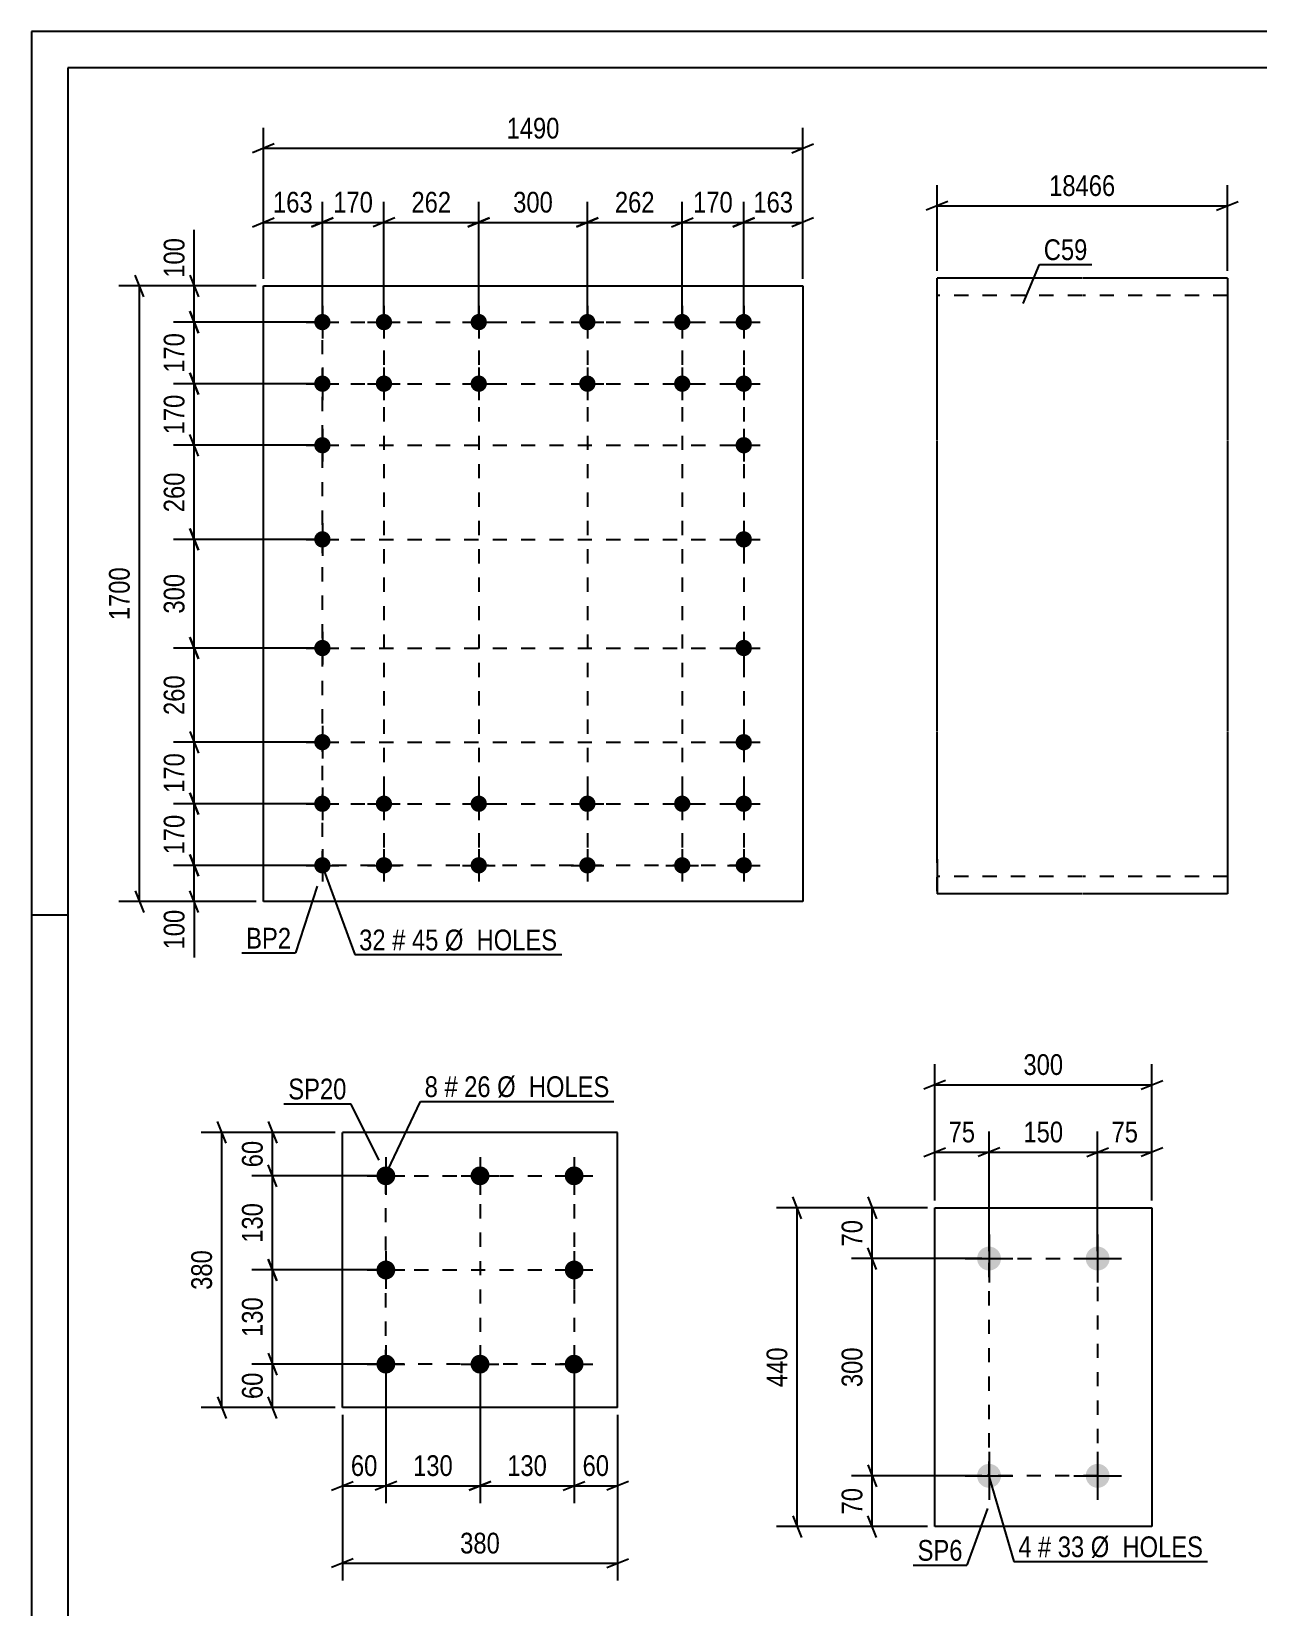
# Model space of a CAD drawing. Header units: millimetres. Extents: x 0 to 594, y 0 to 420.
# Drawn here: x 0 to 169.3, y 202.5 to 420 of the extents above; entities that cross this region are included whole.
import ezdxf

# ---------------------------------------------------------------- set-up
doc = ezdxf.new("R2010")
doc.units = ezdxf.units.MM
doc.linetypes.add('DXK_LINE_DOT2', pattern=[3.9198, 1.9599, -1.9599])
doc.styles.add('Arial Narrow', font='ARIALN.TTF', dxfattribs={"height": 0.2})

# ---------------------------------------------------------------- blocks, each defined once
blk = doc.blocks.new('Unknown-284856564-1134')
at = {"color": 5, "linetype": 'Continuous'}
for p, q in [((594, 420), (0, 420)), ((0, 420), (0, 0)), ((589, 415), (5, 415)), ((5, 415), (5, 5)), ((5, 298), (0, 298))]:
    blk.add_line(p, q, dxfattribs=at)
blk = doc.blocks.new('Part-284856564-7023 - 7022')
at = {"color": 2, "linetype": 'Continuous'}
for p, q in [((32.03, 299.87), (32.03, 384.87)), ((32.03, 384.87), (106.53, 384.87)), ((106.53, 384.87), (106.53, 299.87)), ((106.53, 299.87), (32.03, 299.87))]:
    blk.add_line(p, q, dxfattribs=at)
blk = doc.blocks.new('Bolt-284856564-7024 - 7022')
at = {"linetype": 'Continuous'}
for points in [[(40.18, 381, -1), (40.18, 378.75, -1)], [(48.68, 381, -1), (48.68, 378.75, -1)], [(61.78, 381, -1), (61.78, 378.75, -1)], [(76.78, 381, -1), (76.78, 378.75, -1)], [(89.88, 381, -1), (89.88, 378.75, -1)], [(98.38, 381, -1), (98.38, 378.75, -1)], [(40.18, 372.5, -1), (40.18, 370.25, -1)], [(48.68, 372.5, -1), (48.68, 370.25, -1)], [(61.78, 372.5, -1), (61.78, 370.25, -1)], [(76.78, 372.5, -1), (76.78, 370.25, -1)], [(89.88, 372.5, -1), (89.88, 370.25, -1)], [(98.38, 372.5, -1), (98.38, 370.25, -1)], [(40.18, 364, -1), (40.18, 361.75, -1)], [(98.38, 364, -1), (98.38, 361.75, -1)], [(40.18, 351, -1), (40.18, 348.75, -1)], [(98.38, 351, -1), (98.38, 348.75, -1)], [(40.18, 336, -1), (40.18, 333.75, -1)], [(98.38, 336, -1), (98.38, 333.75, -1)], [(40.18, 323, -1), (40.18, 320.75, -1)], [(98.38, 323, -1), (98.38, 320.75, -1)], [(40.18, 314.5, -1), (40.18, 312.25, -1)], [(48.68, 314.5, -1), (48.68, 312.25, -1)], [(61.78, 314.5, -1), (61.78, 312.25, -1)], [(76.78, 314.5, -1), (76.78, 312.25, -1)], [(89.88, 314.5, -1), (89.88, 312.25, -1)], [(98.38, 314.5, -1), (98.38, 312.25, -1)], [(40.18, 306, -1), (40.18, 303.75, -1)], [(48.68, 306, -1), (48.68, 303.75, -1)], [(61.78, 306, -1), (61.78, 303.75, -1)], [(76.78, 306, -1), (76.78, 303.75, -1)], [(89.88, 306, -1), (89.88, 303.75, -1)], [(98.38, 306, -1), (98.38, 303.75, -1)]]:
    blk.add_hatch(color=1, dxfattribs=at).paths.add_polyline_path(points)
at = {"color": 1, "linetype": 'Continuous'}
for p, q in [((40.18, 382.12), (40.18, 377.62)), ((48.68, 382.12), (48.68, 377.62)), ((61.78, 382.12), (61.78, 377.62)), ((76.78, 382.12), (76.78, 377.62)), ((89.88, 382.12), (89.88, 377.62)), ((98.38, 382.12), (98.38, 377.62)), ((37.93, 379.87), (42.43, 379.87)), ((46.43, 379.87), (50.93, 379.87)), ((59.53, 379.87), (64.03, 379.87)), ((74.53, 379.87), (79.03, 379.87)), ((87.63, 379.87), (92.13, 379.87)), ((96.13, 379.87), (100.63, 379.87)), ((40.18, 373.62), (40.18, 369.12)), ((48.68, 373.62), (48.68, 369.12)), ((61.78, 373.62), (61.78, 369.12)), ((76.78, 373.62), (76.78, 369.12)), ((89.88, 373.62), (89.88, 369.12)), ((98.38, 373.62), (98.38, 369.12)), ((37.93, 371.37), (42.43, 371.37)), ((46.43, 371.37), (50.93, 371.37)), ((59.53, 371.37), (64.03, 371.37)), ((74.53, 371.37), (79.03, 371.37)), ((87.63, 371.37), (92.13, 371.37)), ((96.13, 371.37), (100.63, 371.37)), ((40.18, 365.12), (40.18, 360.62)), ((98.38, 365.12), (98.38, 360.62)), ((37.93, 362.87), (42.43, 362.87)), ((96.13, 362.87), (100.63, 362.87)), ((40.18, 352.12), (40.18, 347.62)), ((98.38, 352.12), (98.38, 347.62)), ((37.93, 349.87), (42.43, 349.87)), ((96.13, 349.87), (100.63, 349.87)), ((40.18, 337.12), (40.18, 332.62)), ((98.38, 337.12), (98.38, 332.62)), ((37.93, 334.87), (42.43, 334.87)), ((96.13, 334.87), (100.63, 334.87)), ((40.18, 324.12), (40.18, 319.62)), ((98.38, 324.12), (98.38, 319.62)), ((37.93, 321.87), (42.43, 321.87)), ((96.13, 321.87), (100.63, 321.87)), ((40.18, 315.62), (40.18, 311.12)), ((48.68, 315.62), (48.68, 311.12)), ((61.78, 315.62), (61.78, 311.12)), ((76.78, 315.62), (76.78, 311.12)), ((89.88, 315.62), (89.88, 311.12)), ((98.38, 315.62), (98.38, 311.12)), ((37.93, 313.37), (42.43, 313.37)), ((46.43, 313.37), (50.93, 313.37)), ((59.53, 313.37), (64.03, 313.37)), ((74.53, 313.37), (79.03, 313.37)), ((87.63, 313.37), (92.13, 313.37)), ((96.13, 313.37), (100.63, 313.37)), ((40.18, 307.12), (40.18, 302.62)), ((48.68, 307.12), (48.68, 302.62)), ((61.78, 307.12), (61.78, 302.62)), ((76.78, 307.12), (76.78, 302.62)), ((89.88, 307.12), (89.88, 302.62)), ((98.38, 307.12), (98.38, 302.62)), ((37.93, 304.87), (42.43, 304.87)), ((46.43, 304.87), (50.93, 304.87)), ((59.53, 304.87), (64.03, 304.87)), ((74.53, 304.87), (79.03, 304.87)), ((87.63, 304.87), (92.13, 304.87)), ((96.13, 304.87), (100.63, 304.87))]:
    blk.add_line(p, q, dxfattribs=at)
blk = doc.blocks.new('Part-284856564-7051 - 7050')
at = {"color": 2, "linetype": 'Continuous'}
for p, q in [((80.95, 268), (42.95, 268)), ((42.95, 230), (42.95, 268)), ((80.95, 230), (80.95, 268)), ((80.95, 230), (42.95, 230))]:
    blk.add_line(p, q, dxfattribs=at)
blk = doc.blocks.new('Bolt-284856564-7052 - 7050')
at = {"linetype": 'Continuous'}
for points in [[(48.95, 263.3, -1), (48.95, 260.7, -1)], [(61.95, 263.3, -1), (61.95, 260.7, -1)], [(74.95, 263.3, -1), (74.95, 260.7, -1)], [(48.95, 250.3, -1), (48.95, 247.7, -1)], [(74.95, 250.3, -1), (74.95, 247.7, -1)], [(48.95, 237.3, -1), (48.95, 234.7, -1)], [(61.95, 237.3, -1), (61.95, 234.7, -1)], [(74.95, 237.3, -1), (74.95, 234.7, -1)]]:
    blk.add_hatch(color=1, dxfattribs=at).paths.add_polyline_path(points)
at = {"color": 1, "linetype": 'Continuous'}
for p, q in [((48.95, 264.6), (48.95, 259.4)), ((61.95, 264.6), (61.95, 259.4)), ((74.95, 264.6), (74.95, 259.4)), ((46.35, 262), (51.55, 262)), ((59.35, 262), (64.55, 262)), ((72.35, 262), (77.55, 262)), ((48.95, 251.6), (48.95, 246.4)), ((74.95, 251.6), (74.95, 246.4)), ((46.35, 249), (51.55, 249)), ((72.35, 249), (77.55, 249)), ((48.95, 238.6), (48.95, 233.4)), ((61.95, 238.6), (61.95, 233.4)), ((74.95, 238.6), (74.95, 233.4)), ((46.35, 236), (51.55, 236)), ((59.35, 236), (64.55, 236)), ((72.35, 236), (77.55, 236))]:
    blk.add_line(p, q, dxfattribs=at)
blk = doc.blocks.new('Part-284856564-7070 - 7069')
at = {"color": 2, "linetype": 'Continuous'}
for p, q in [((124.76, 213.58), (124.76, 257.58)), ((124.76, 257.58), (154.76, 257.58)), ((154.76, 257.58), (154.76, 213.58)), ((154.76, 213.58), (124.76, 213.58))]:
    blk.add_line(p, q, dxfattribs=at)
blk = doc.blocks.new('Bolt-284856564-7071 - 7069')
at = {"linetype": 'Continuous'}
for points in [[(132.26, 252.23, -1), (132.26, 248.93, -1)], [(147.26, 252.23, -1), (147.26, 248.93, -1)], [(132.26, 222.23, -1), (132.26, 218.93, -1)], [(147.26, 222.23, -1), (147.26, 218.93, -1)]]:
    blk.add_hatch(color=1, dxfattribs=at).paths.add_polyline_path(points)
at = {"color": 1, "linetype": 'Continuous'}
for p, q in [((132.26, 253.88), (132.26, 247.28)), ((147.26, 253.88), (147.26, 247.28)), ((128.96, 250.58), (135.56, 250.58)), ((143.96, 250.58), (150.56, 250.58)), ((132.26, 223.88), (132.26, 217.28)), ((147.26, 223.88), (147.26, 217.28)), ((128.96, 220.58), (135.56, 220.58)), ((143.96, 220.58), (150.56, 220.58))]:
    blk.add_line(p, q, dxfattribs=at)
blk = doc.blocks.new('Part-284856564-7217 - 7216')
at = {"color": 2, "linetype": 'Continuous'}
for p, q in [((145.08, 385.94), (125.08, 385.94)), ((125.08, 363.54), (125.08, 385.94)), ((165.18, 385.94), (145.18, 385.94)), ((165.18, 385.94), (165.18, 363.54)), ((125.08, 323.44), (125.08, 363.44)), ((165.18, 363.44), (165.18, 323.44)), ((125.08, 305.74), (125.08, 323.34)), ((165.18, 323.34), (165.18, 300.94)), ((125.08, 305.74), (125.08, 300.94)), ((145.08, 300.94), (125.08, 300.94)), ((165.18, 300.94), (145.18, 300.94))]:
    blk.add_line(p, q, dxfattribs=at)
at = {"color": 7, "linetype": 'DXK_LINE_DOT2'}
for p, q in [((145.08, 383.54), (125.08, 383.54)), ((165.18, 383.54), (145.18, 383.54)), ((125.08, 301.3), (125.08, 305.74)), ((145.08, 303.34), (125.08, 303.34)), ((165.18, 303.34), (145.18, 303.34))]:
    blk.add_line(p, q, dxfattribs=at)
blk = doc.blocks.new('Rectangle-284856564-9816 - 7022')
at = {"color": 1, "linetype": 'DXK_LINE_DOT2'}
blk.add_lwpolyline([(40.18, 379.87), (98.38, 379.87), (98.38, 304.87), (40.18, 304.87), (40.18, 379.87)], close=True, dxfattribs=at)
blk = doc.blocks.new('Rectangle-284856564-9896 - 7050')
at = {"color": 1, "linetype": 'DXK_LINE_DOT2'}
blk.add_lwpolyline([(48.95, 262), (74.95, 262), (74.95, 236), (48.95, 236), (48.95, 262)], close=True, dxfattribs=at)
blk = doc.blocks.new('Rectangle-284856564-9991 - 7069')
at = {"color": 1, "linetype": 'DXK_LINE_DOT2'}
blk.add_lwpolyline([(132.26, 250.58), (147.26, 250.58), (147.26, 220.58), (132.26, 220.58), (132.26, 250.58)], close=True, dxfattribs=at)
blk = doc.blocks.new('Line-284856564-9826 - 7022')
at = {"color": 1, "linetype": 'DXK_LINE_DOT2'}
blk.add_line((40.18, 371.37), (98.38, 371.37), dxfattribs=at)
blk = doc.blocks.new('Line-284856564-9906 - 7050')
at = {"color": 1, "linetype": 'DXK_LINE_DOT2'}
blk.add_line((48.95, 249), (74.95, 249), dxfattribs=at)
blk = doc.blocks.new('Line-284856564-9833 - 7022')
at = {"color": 1, "linetype": 'DXK_LINE_DOT2'}
blk.add_line((40.18, 362.87), (98.38, 362.87), dxfattribs=at)
blk = doc.blocks.new('Line-284856564-9913 - 7050')
at = {"color": 1, "linetype": 'DXK_LINE_DOT2'}
blk.add_line((61.95, 262), (61.95, 236), dxfattribs=at)
blk = doc.blocks.new('Line-284856564-9840 - 7022')
at = {"color": 1, "linetype": 'DXK_LINE_DOT2'}
blk.add_line((40.18, 349.87), (98.38, 349.87), dxfattribs=at)
blk = doc.blocks.new('Line-284856564-9847 - 7022')
at = {"color": 1, "linetype": 'DXK_LINE_DOT2'}
blk.add_line((40.18, 334.87), (98.38, 334.87), dxfattribs=at)
blk = doc.blocks.new('Line-284856564-9854 - 7022')
at = {"color": 1, "linetype": 'DXK_LINE_DOT2'}
blk.add_line((40.18, 321.87), (98.38, 321.87), dxfattribs=at)
blk = doc.blocks.new('Line-284856564-9861 - 7022')
at = {"color": 1, "linetype": 'DXK_LINE_DOT2'}
blk.add_line((40.18, 313.37), (98.38, 313.37), dxfattribs=at)
blk = doc.blocks.new('Line-284856564-9868 - 7022')
at = {"color": 1, "linetype": 'DXK_LINE_DOT2'}
blk.add_line((48.68, 379.87), (48.68, 304.87), dxfattribs=at)
blk = doc.blocks.new('Line-284856564-9875 - 7022')
at = {"color": 1, "linetype": 'DXK_LINE_DOT2'}
blk.add_line((61.78, 379.87), (61.78, 304.87), dxfattribs=at)
blk = doc.blocks.new('Line-284856564-9882 - 7022')
at = {"color": 1, "linetype": 'DXK_LINE_DOT2'}
blk.add_line((76.78, 379.87), (76.78, 304.87), dxfattribs=at)
blk = doc.blocks.new('Line-284856564-9889 - 7022')
at = {"color": 1, "linetype": 'DXK_LINE_DOT2'}
blk.add_line((89.88, 379.87), (89.88, 304.87), dxfattribs=at)
blk = doc.blocks.new('StraightDimension-284856564-11039 - 7022')
at = {"color": 7, "linetype": 'Continuous'}
for p, q in [((23.08, 348.37), (21.88, 351.37)), ((39.18, 349.87), (19.63, 349.87)), ((22.48, 334.87), (22.48, 349.87)), ((21.88, 336.37), (23.08, 333.37)), ((39.18, 334.87), (19.63, 334.87))]:
    blk.add_line(p, q, dxfattribs=at)
at = {"color": 0}
blk.add_wipeout([(21.73, 345.72), (17.53, 345.72), (17.53, 339.03), (21.73, 339.03)], dxfattribs=at)
at = {"color": 3, "style": 'Arial Narrow'}
blk.add_text('300', height=2.863, rotation=90.0002, dxfattribs=at).set_placement((21.13, 339.63))
blk = doc.blocks.new('StraightDimension-284856564-11037 - 7022')
at = {"color": 7, "linetype": 'Continuous'}
for p, q in [((23.08, 333.37), (21.88, 336.37)), ((39.18, 334.87), (19.63, 334.87)), ((22.48, 321.87), (22.48, 334.87)), ((39.18, 321.87), (19.63, 321.87)), ((21.88, 323.37), (23.08, 320.37))]:
    blk.add_line(p, q, dxfattribs=at)
at = {"color": 0}
blk.add_wipeout([(21.73, 331.72), (17.53, 331.72), (17.53, 325.03), (21.73, 325.03)], dxfattribs=at)
at = {"color": 3, "style": 'Arial Narrow'}
blk.add_text('260', height=2.863, rotation=90.0002, dxfattribs=at).set_placement((21.13, 325.63))
blk = doc.blocks.new('StraightDimension-284856564-7324 - 7022')
at = {"color": 7, "linetype": 'Continuous'}
for p, q in [((39.18, 304.87), (19.63, 304.87)), ((21.88, 306.37), (23.08, 303.37)), ((22.48, 299.87), (22.48, 304.87)), ((23.08, 298.37), (21.88, 301.37)), ((31.03, 299.87), (19.63, 299.87))]:
    blk.add_line(p, q, dxfattribs=at)
at = {"color": 0}
blk.add_wipeout([(21.73, 299.35), (17.53, 299.35), (17.53, 292.66), (21.73, 292.66)], dxfattribs=at)
at = {"color": 7, "linetype": 'Continuous'}
blk.add_line((22.48, 299.87), (22.48, 292.14), dxfattribs=at)
blk.add_line((22.48, 299.87), (22.48, 292.14), dxfattribs=at)
at = {"color": 3, "style": 'Arial Narrow'}
blk.add_text('100', height=2.863, rotation=90.0002, dxfattribs=at).set_placement((21.13, 293.26))
blk = doc.blocks.new('StraightDimension-284856564-11047 - 7022')
at = {"color": 7, "linetype": 'Continuous'}
for p, q in [((40.18, 380.87), (40.18, 396.5)), ((48.68, 380.87), (48.68, 396.5)), ((38.68, 393.05), (41.68, 394.25)), ((40.18, 393.65), (48.68, 393.65)), ((50.18, 394.25), (47.18, 393.05))]:
    blk.add_line(p, q, dxfattribs=at)
at = {"color": 0}
blk.add_wipeout([(47.77, 394.4), (47.77, 398.6), (41.08, 398.6), (41.08, 394.4)], dxfattribs=at)
at = {"color": 3, "style": 'Arial Narrow'}
blk.add_text('170', height=2.863, dxfattribs=at).set_placement((41.68, 395))
blk = doc.blocks.new('StraightDimension-284856564-11045 - 7022')
at = {"color": 7, "linetype": 'Continuous'}
for p, q in [((21.88, 381.37), (23.08, 378.37)), ((39.18, 379.87), (19.63, 379.87)), ((22.48, 371.37), (22.48, 379.87)), ((23.08, 369.87), (21.88, 372.87)), ((39.18, 371.37), (19.63, 371.37))]:
    blk.add_line(p, q, dxfattribs=at)
at = {"color": 0}
blk.add_wipeout([(21.73, 378.97), (17.53, 378.97), (17.53, 372.28), (21.73, 372.28)], dxfattribs=at)
at = {"color": 3, "style": 'Arial Narrow'}
blk.add_text('170', height=2.863, rotation=90.0002, dxfattribs=at).set_placement((21.13, 372.88))
blk = doc.blocks.new('StraightDimension-284856564-11033 - 7022')
at = {"color": 7, "linetype": 'Continuous'}
for p, q in [((39.18, 313.37), (19.63, 313.37)), ((21.88, 314.87), (23.08, 311.87)), ((22.48, 304.87), (22.48, 313.37)), ((39.18, 304.87), (19.63, 304.87)), ((23.08, 303.37), (21.88, 306.37))]:
    blk.add_line(p, q, dxfattribs=at)
at = {"color": 0}
blk.add_wipeout([(21.73, 312.47), (17.53, 312.47), (17.53, 305.78), (21.73, 305.78)], dxfattribs=at)
at = {"color": 3, "style": 'Arial Narrow'}
blk.add_text('170', height=2.863, rotation=90.0002, dxfattribs=at).set_placement((21.13, 306.38))
blk = doc.blocks.new('StraightDimension-284856564-7316 - 7022')
at = {"color": 7, "linetype": 'Continuous'}
for p, q in [((21.88, 386.37), (23.08, 383.37)), ((31.03, 384.87), (19.63, 384.87)), ((22.48, 379.87), (22.48, 384.87)), ((23.08, 378.37), (21.88, 381.37)), ((39.18, 379.87), (19.63, 379.87))]:
    blk.add_line(p, q, dxfattribs=at)
at = {"color": 0}
blk.add_wipeout([(21.73, 392.08), (17.53, 392.08), (17.53, 385.4), (21.73, 385.4)], dxfattribs=at)
at = {"color": 7, "linetype": 'Continuous'}
blk.add_line((22.48, 384.87), (22.48, 392.61), dxfattribs=at)
blk.add_line((22.48, 384.87), (22.48, 392.61), dxfattribs=at)
at = {"color": 3, "style": 'Arial Narrow'}
blk.add_text('100', height=2.863, rotation=90.0002, dxfattribs=at).set_placement((21.13, 386))
blk = doc.blocks.new('StraightDimension-284856564-7352 - 7022')
at = {"color": 7, "linetype": 'Continuous'}
for p, q in [((15.51, 383.37), (14.31, 386.37)), ((31.03, 384.87), (12.06, 384.87)), ((14.91, 299.87), (14.91, 384.87)), ((14.31, 301.37), (15.51, 298.37)), ((31.03, 299.87), (12.06, 299.87))]:
    blk.add_line(p, q, dxfattribs=at)
at = {"color": 0}
blk.add_wipeout([(14.16, 346.63), (9.96, 346.63), (9.96, 338.12), (14.16, 338.12)], dxfattribs=at)
at = {"color": 3, "style": 'Arial Narrow'}
blk.add_text('1700', height=2.863, rotation=90.0002, dxfattribs=at).set_placement((13.56, 338.72))
blk = doc.blocks.new('StraightDimension-284856564-7386 - 7022')
at = {"color": 7, "linetype": 'Continuous'}
for p, q in [((32.03, 385.87), (32.03, 406.72)), ((106.53, 385.87), (106.53, 406.72)), ((33.53, 404.47), (30.53, 403.27)), ((32.03, 403.87), (106.53, 403.87)), ((105.03, 403.27), (108.03, 404.47))]:
    blk.add_line(p, q, dxfattribs=at)
at = {"color": 0}
blk.add_wipeout([(73.53, 404.62), (73.53, 408.82), (65.02, 408.82), (65.02, 404.62)], dxfattribs=at)
at = {"color": 3, "style": 'Arial Narrow'}
blk.add_text('1490', height=2.863, dxfattribs=at).set_placement((65.62, 405.22))
blk = doc.blocks.new('StraightDimension-284856564-11043 - 7022')
at = {"color": 7, "linetype": 'Continuous'}
for p, q in [((21.88, 372.87), (23.08, 369.87)), ((39.18, 371.37), (19.63, 371.37)), ((22.48, 362.87), (22.48, 371.37)), ((23.08, 361.37), (21.88, 364.37)), ((39.18, 362.87), (19.63, 362.87))]:
    blk.add_line(p, q, dxfattribs=at)
at = {"color": 0}
blk.add_wipeout([(21.73, 370.47), (17.53, 370.47), (17.53, 363.78), (21.73, 363.78)], dxfattribs=at)
at = {"color": 3, "style": 'Arial Narrow'}
blk.add_text('170', height=2.863, rotation=90.0002, dxfattribs=at).set_placement((21.13, 364.38))
blk = doc.blocks.new('StraightDimension-284856564-9760 - 7022')
at = {"color": 7, "linetype": 'Continuous'}
for p, q in [((98.38, 380.87), (98.38, 396.5)), ((106.53, 385.87), (106.53, 396.5)), ((96.88, 393.05), (99.88, 394.25)), ((98.38, 393.65), (106.53, 393.65)), ((108.03, 394.25), (105.03, 393.05))]:
    blk.add_line(p, q, dxfattribs=at)
at = {"color": 0}
blk.add_wipeout([(105.79, 394.4), (105.79, 398.6), (99.11, 398.6), (99.11, 394.4)], dxfattribs=at)
at = {"color": 3, "style": 'Arial Narrow'}
blk.add_text('163', height=2.863, dxfattribs=at).set_placement((99.71, 395))
blk = doc.blocks.new('StraightDimension-284856564-9766 - 7022')
at = {"color": 7, "linetype": 'Continuous'}
for p, q in [((32.03, 385.87), (32.03, 396.5)), ((40.18, 380.87), (40.18, 396.5)), ((30.53, 393.05), (33.53, 394.25)), ((32.03, 393.65), (40.18, 393.65)), ((41.68, 394.25), (38.68, 393.05))]:
    blk.add_line(p, q, dxfattribs=at)
at = {"color": 0}
blk.add_wipeout([(39.44, 394.4), (39.44, 398.6), (32.76, 398.6), (32.76, 394.4)], dxfattribs=at)
at = {"color": 3, "style": 'Arial Narrow'}
blk.add_text('163', height=2.863, dxfattribs=at).set_placement((33.36, 395))
blk = doc.blocks.new('StraightDimension-284856564-11035 - 7022')
at = {"color": 7, "linetype": 'Continuous'}
for p, q in [((39.18, 321.87), (19.63, 321.87)), ((21.88, 323.37), (23.08, 320.37)), ((22.48, 313.37), (22.48, 321.87)), ((39.18, 313.37), (19.63, 313.37)), ((23.08, 311.87), (21.88, 314.87))]:
    blk.add_line(p, q, dxfattribs=at)
at = {"color": 0}
blk.add_wipeout([(21.73, 320.97), (17.53, 320.97), (17.53, 314.28), (21.73, 314.28)], dxfattribs=at)
at = {"color": 3, "style": 'Arial Narrow'}
blk.add_text('170', height=2.863, rotation=90.0002, dxfattribs=at).set_placement((21.13, 314.88))
blk = doc.blocks.new('StraightDimension-284856564-11041 - 7022')
at = {"color": 7, "linetype": 'Continuous'}
for p, q in [((23.08, 361.37), (21.88, 364.37)), ((39.18, 362.87), (19.63, 362.87)), ((22.48, 349.87), (22.48, 362.87)), ((21.88, 351.37), (23.08, 348.37)), ((39.18, 349.87), (19.63, 349.87))]:
    blk.add_line(p, q, dxfattribs=at)
at = {"color": 0}
blk.add_wipeout([(21.73, 359.72), (17.53, 359.72), (17.53, 353.03), (21.73, 353.03)], dxfattribs=at)
at = {"color": 3, "style": 'Arial Narrow'}
blk.add_text('260', height=2.863, rotation=90.0002, dxfattribs=at).set_placement((21.13, 353.63))
blk = doc.blocks.new('StraightDimension-284856564-11049 - 7022')
at = {"color": 7, "linetype": 'Continuous'}
for p, q in [((48.68, 380.87), (48.68, 396.5)), ((61.78, 380.87), (61.78, 396.5)), ((50.18, 394.25), (47.18, 393.05)), ((48.68, 393.65), (61.78, 393.65)), ((60.28, 393.05), (63.28, 394.25))]:
    blk.add_line(p, q, dxfattribs=at)
at = {"color": 0}
blk.add_wipeout([(58.57, 394.4), (58.57, 398.6), (51.88, 398.6), (51.88, 394.4)], dxfattribs=at)
at = {"color": 3, "style": 'Arial Narrow'}
blk.add_text('262', height=2.863, dxfattribs=at).set_placement((52.48, 395))
blk = doc.blocks.new('StraightDimension-284856564-11051 - 7022')
at = {"color": 7, "linetype": 'Continuous'}
for p, q in [((61.78, 380.87), (61.78, 396.5)), ((76.78, 380.87), (76.78, 396.5)), ((63.28, 394.25), (60.28, 393.05)), ((61.78, 393.65), (76.78, 393.65)), ((75.28, 393.05), (78.28, 394.25))]:
    blk.add_line(p, q, dxfattribs=at)
at = {"color": 0}
blk.add_wipeout([(72.62, 394.4), (72.62, 398.6), (65.93, 398.6), (65.93, 394.4)], dxfattribs=at)
at = {"color": 3, "style": 'Arial Narrow'}
blk.add_text('300', height=2.863, dxfattribs=at).set_placement((66.53, 395))
blk = doc.blocks.new('StraightDimension-284856564-11053 - 7022')
at = {"color": 7, "linetype": 'Continuous'}
for p, q in [((76.78, 380.87), (76.78, 396.5)), ((89.88, 380.87), (89.88, 396.5)), ((78.28, 394.25), (75.28, 393.05)), ((76.78, 393.65), (89.88, 393.65)), ((88.38, 393.05), (91.38, 394.25))]:
    blk.add_line(p, q, dxfattribs=at)
at = {"color": 0}
blk.add_wipeout([(86.67, 394.4), (86.67, 398.6), (79.98, 398.6), (79.98, 394.4)], dxfattribs=at)
at = {"color": 3, "style": 'Arial Narrow'}
blk.add_text('262', height=2.863, dxfattribs=at).set_placement((80.58, 395))
blk = doc.blocks.new('StraightDimension-284856564-11055 - 7022')
at = {"color": 7, "linetype": 'Continuous'}
for p, q in [((89.88, 380.87), (89.88, 396.5)), ((98.38, 380.87), (98.38, 396.5)), ((88.38, 393.05), (91.38, 394.25)), ((89.88, 393.65), (98.38, 393.65)), ((99.88, 394.25), (96.88, 393.05))]:
    blk.add_line(p, q, dxfattribs=at)
at = {"color": 0}
blk.add_wipeout([(97.47, 394.4), (97.47, 398.6), (90.78, 398.6), (90.78, 394.4)], dxfattribs=at)
at = {"color": 3, "style": 'Arial Narrow'}
blk.add_text('170', height=2.863, dxfattribs=at).set_placement((91.38, 395))
blk = doc.blocks.new('StraightDimension-284856564-11149 - 7050')
at = {"color": 7, "linetype": 'Continuous'}
for p, q in [((48.95, 235), (48.95, 216.81)), ((61.95, 235), (61.95, 216.81)), ((50.45, 219.81), (47.45, 218.61)), ((60.45, 218.61), (63.45, 219.81)), ((48.95, 219.21), (61.95, 219.21))]:
    blk.add_line(p, q, dxfattribs=at)
at = {"color": 0}
blk.add_wipeout([(58.79, 219.96), (58.79, 224.16), (52.11, 224.16), (52.11, 219.96)], dxfattribs=at)
at = {"color": 3, "style": 'Arial Narrow'}
blk.add_text('130', height=2.863, dxfattribs=at).set_placement((52.71, 220.56))
blk = doc.blocks.new('StraightDimension-284856564-7438 - 7050')
at = {"color": 7, "linetype": 'Continuous'}
for p, q in [((41.95, 268), (30.43, 268)), ((32.68, 269.5), (33.88, 266.5)), ((33.28, 262), (33.28, 268)), ((33.88, 260.5), (32.68, 263.5)), ((47.95, 262), (30.43, 262))]:
    blk.add_line(p, q, dxfattribs=at)
at = {"color": 0}
blk.add_wipeout([(32.53, 267.43), (28.33, 267.43), (28.33, 262.58), (32.53, 262.58)], dxfattribs=at)
at = {"color": 3, "style": 'Arial Narrow'}
blk.add_text('60', height=2.863, rotation=90.0002, dxfattribs=at).set_placement((31.93, 263.18))
blk = doc.blocks.new('StraightDimension-284856564-11147 - 7050')
at = {"color": 7, "linetype": 'Continuous'}
for p, q in [((33.88, 260.5), (32.68, 263.5)), ((47.95, 262), (30.43, 262)), ((33.28, 249), (33.28, 262)), ((32.68, 250.5), (33.88, 247.5)), ((47.95, 249), (30.43, 249))]:
    blk.add_line(p, q, dxfattribs=at)
at = {"color": 0}
blk.add_wipeout([(32.53, 258.85), (28.33, 258.85), (28.33, 252.16), (32.53, 252.16)], dxfattribs=at)
at = {"color": 3, "style": 'Arial Narrow'}
blk.add_text('130', height=2.863, rotation=90.0002, dxfattribs=at).set_placement((31.93, 252.76))
blk = doc.blocks.new('StraightDimension-284856564-7441 - 7050')
at = {"color": 7, "linetype": 'Continuous'}
for p, q in [((32.68, 237.5), (33.88, 234.5)), ((47.95, 236), (30.43, 236)), ((33.28, 230), (33.28, 236)), ((33.88, 228.5), (32.68, 231.5)), ((41.95, 230), (30.43, 230))]:
    blk.add_line(p, q, dxfattribs=at)
at = {"color": 0}
blk.add_wipeout([(32.53, 235.43), (28.33, 235.43), (28.33, 230.58), (32.53, 230.58)], dxfattribs=at)
at = {"color": 3, "style": 'Arial Narrow'}
blk.add_text('60', height=2.863, rotation=90.0002, dxfattribs=at).set_placement((31.93, 231.18))
blk = doc.blocks.new('StraightDimension-284856564-7454 - 7050')
at = {"color": 7, "linetype": 'Continuous'}
for p, q in [((41.95, 268), (23.43, 268)), ((26.88, 266.5), (25.68, 269.5)), ((26.28, 230), (26.28, 268)), ((25.68, 231.5), (26.88, 228.5)), ((41.95, 230), (23.43, 230))]:
    blk.add_line(p, q, dxfattribs=at)
at = {"color": 0}
blk.add_wipeout([(25.53, 252.35), (21.33, 252.35), (21.33, 245.66), (25.53, 245.66)], dxfattribs=at)
at = {"color": 3, "style": 'Arial Narrow'}
blk.add_text('380', height=2.863, rotation=90.0002, dxfattribs=at).set_placement((24.93, 246.26))
blk = doc.blocks.new('StraightDimension-284856564-7458 - 7050')
at = {"color": 7, "linetype": 'Continuous'}
for p, q in [((74.95, 235), (74.95, 216.81)), ((80.95, 229), (80.95, 216.81)), ((73.45, 218.61), (76.45, 219.81)), ((82.45, 219.81), (79.45, 218.61)), ((74.95, 219.21), (80.95, 219.21))]:
    blk.add_line(p, q, dxfattribs=at)
at = {"color": 0}
blk.add_wipeout([(80.38, 219.96), (80.38, 224.16), (75.52, 224.16), (75.52, 219.96)], dxfattribs=at)
at = {"color": 3, "style": 'Arial Narrow'}
blk.add_text('60', height=2.863, dxfattribs=at).set_placement((76.12, 220.56))
blk = doc.blocks.new('StraightDimension-284856564-7461 - 7050')
at = {"color": 7, "linetype": 'Continuous'}
for p, q in [((48.95, 235), (48.95, 216.81)), ((42.95, 229), (42.95, 216.81)), ((41.45, 218.61), (44.45, 219.81)), ((50.45, 219.81), (47.45, 218.61)), ((42.95, 219.21), (48.95, 219.21))]:
    blk.add_line(p, q, dxfattribs=at)
at = {"color": 0}
blk.add_wipeout([(48.38, 219.96), (48.38, 224.16), (43.52, 224.16), (43.52, 219.96)], dxfattribs=at)
at = {"color": 3, "style": 'Arial Narrow'}
blk.add_text('60', height=2.863, dxfattribs=at).set_placement((44.12, 220.56))
blk = doc.blocks.new('StraightDimension-284856564-7474 - 7050')
at = {"color": 7, "linetype": 'Continuous'}
for p, q in [((42.95, 229), (42.95, 206.11)), ((80.95, 229), (80.95, 206.11)), ((44.45, 209.11), (41.45, 207.91)), ((79.45, 207.91), (82.45, 209.11)), ((42.95, 208.51), (80.95, 208.51))]:
    blk.add_line(p, q, dxfattribs=at)
at = {"color": 0}
blk.add_wipeout([(65.29, 209.26), (65.29, 213.46), (58.61, 213.46), (58.61, 209.26)], dxfattribs=at)
at = {"color": 3, "style": 'Arial Narrow'}
blk.add_text('380', height=2.863, dxfattribs=at).set_placement((59.21, 209.86))
blk = doc.blocks.new('StraightDimension-284856564-11145 - 7050')
at = {"color": 7, "linetype": 'Continuous'}
for p, q in [((33.88, 247.5), (32.68, 250.5)), ((47.95, 249), (30.43, 249)), ((33.28, 236), (33.28, 249)), ((32.68, 237.5), (33.88, 234.5)), ((47.95, 236), (30.43, 236))]:
    blk.add_line(p, q, dxfattribs=at)
at = {"color": 0}
blk.add_wipeout([(32.53, 245.85), (28.33, 245.85), (28.33, 239.16), (32.53, 239.16)], dxfattribs=at)
at = {"color": 3, "style": 'Arial Narrow'}
blk.add_text('130', height=2.863, rotation=90.0002, dxfattribs=at).set_placement((31.93, 239.76))
blk = doc.blocks.new('StraightDimension-284856564-11151 - 7050')
at = {"color": 7, "linetype": 'Continuous'}
for p, q in [((61.95, 235), (61.95, 216.81)), ((74.95, 235), (74.95, 216.81)), ((63.45, 219.81), (60.45, 218.61)), ((73.45, 218.61), (76.45, 219.81)), ((61.95, 219.21), (74.95, 219.21))]:
    blk.add_line(p, q, dxfattribs=at)
at = {"color": 0}
blk.add_wipeout([(71.79, 219.96), (71.79, 224.16), (65.11, 224.16), (65.11, 219.96)], dxfattribs=at)
at = {"color": 3, "style": 'Arial Narrow'}
blk.add_text('130', height=2.863, dxfattribs=at).set_placement((65.71, 220.56))
blk = doc.blocks.new('StraightDimension-284856564-7484 - 7069')
at = {"color": 7, "linetype": 'Continuous'}
for p, q in [((115.51, 222.08), (116.71, 219.08)), ((131.26, 220.58), (113.26, 220.58)), ((116.11, 213.58), (116.11, 220.58)), ((123.76, 213.58), (113.26, 213.58)), ((116.71, 212.08), (115.51, 215.08))]:
    blk.add_line(p, q, dxfattribs=at)
at = {"color": 0}
blk.add_wipeout([(115.36, 219.51), (111.16, 219.51), (111.16, 214.65), (115.36, 214.65)], dxfattribs=at)
at = {"color": 3, "style": 'Arial Narrow'}
blk.add_text('70', height=2.863, rotation=90.0002, dxfattribs=at).set_placement((114.76, 215.25))
blk = doc.blocks.new('StraightDimension-284856564-7482 - 7069')
at = {"color": 7, "linetype": 'Continuous'}
for p, q in [((115.51, 259.08), (116.71, 256.08)), ((123.76, 257.58), (113.26, 257.58)), ((116.11, 250.58), (116.11, 257.58)), ((131.26, 250.58), (113.26, 250.58)), ((116.71, 249.08), (115.51, 252.08))]:
    blk.add_line(p, q, dxfattribs=at)
at = {"color": 0}
blk.add_wipeout([(115.36, 256.51), (111.16, 256.51), (111.16, 251.65), (115.36, 251.65)], dxfattribs=at)
at = {"color": 3, "style": 'Arial Narrow'}
blk.add_text('70', height=2.863, rotation=90.0002, dxfattribs=at).set_placement((114.76, 252.25))
blk = doc.blocks.new('StraightDimension-284856564-7483 - 7069')
at = {"color": 7, "linetype": 'Continuous'}
for p, q in [((131.26, 250.58), (113.26, 250.58)), ((116.71, 249.08), (115.51, 252.08)), ((116.11, 220.58), (116.11, 250.58)), ((115.51, 222.08), (116.71, 219.08)), ((131.26, 220.58), (113.26, 220.58))]:
    blk.add_line(p, q, dxfattribs=at)
at = {"color": 0}
blk.add_wipeout([(115.36, 238.92), (111.16, 238.92), (111.16, 232.23), (115.36, 232.23)], dxfattribs=at)
at = {"color": 3, "style": 'Arial Narrow'}
blk.add_text('300', height=2.863, rotation=90.0002, dxfattribs=at).set_placement((114.76, 232.83))
blk = doc.blocks.new('StraightDimension-284856564-7494 - 7069')
at = {"color": 7, "linetype": 'Continuous'}
for p, q in [((106.34, 256.08), (105.14, 259.08)), ((123.76, 257.58), (102.89, 257.58)), ((105.74, 213.58), (105.74, 257.58)), ((123.76, 213.58), (102.89, 213.58)), ((105.14, 215.08), (106.34, 212.08))]:
    blk.add_line(p, q, dxfattribs=at)
at = {"color": 0}
blk.add_wipeout([(104.99, 238.92), (100.79, 238.92), (100.79, 232.23), (104.99, 232.23)], dxfattribs=at)
at = {"color": 3, "style": 'Arial Narrow'}
blk.add_text('440', height=2.863, rotation=90.0002, dxfattribs=at).set_placement((104.39, 232.83))
blk = doc.blocks.new('StraightDimension-284856564-7498 - 7069')
at = {"color": 7, "linetype": 'Continuous'}
for p, q in [((147.26, 251.58), (147.26, 268.12)), ((154.76, 258.58), (154.76, 268.12)), ((145.76, 264.67), (148.76, 265.87)), ((156.26, 265.87), (153.26, 264.67)), ((147.26, 265.27), (154.76, 265.27))]:
    blk.add_line(p, q, dxfattribs=at)
at = {"color": 0}
blk.add_wipeout([(153.43, 266.02), (153.43, 270.22), (148.58, 270.22), (148.58, 266.02)], dxfattribs=at)
at = {"color": 3, "style": 'Arial Narrow'}
blk.add_text('75', height=2.863, dxfattribs=at).set_placement((149.18, 266.62))
blk = doc.blocks.new('StraightDimension-284856564-7499 - 7069')
at = {"color": 7, "linetype": 'Continuous'}
for p, q in [((132.26, 251.58), (132.26, 268.12)), ((147.26, 251.58), (147.26, 268.12)), ((133.76, 265.87), (130.76, 264.67)), ((145.76, 264.67), (148.76, 265.87)), ((132.26, 265.27), (147.26, 265.27))]:
    blk.add_line(p, q, dxfattribs=at)
at = {"color": 0}
blk.add_wipeout([(143.1, 266.02), (143.1, 270.22), (136.41, 270.22), (136.41, 266.02)], dxfattribs=at)
at = {"color": 3, "style": 'Arial Narrow'}
blk.add_text('150', height=2.863, dxfattribs=at).set_placement((137.01, 266.62))
blk = doc.blocks.new('StraightDimension-284856564-7500 - 7069')
at = {"color": 7, "linetype": 'Continuous'}
for p, q in [((124.76, 258.58), (124.76, 268.12)), ((132.26, 251.58), (132.26, 268.12)), ((123.26, 264.67), (126.26, 265.87)), ((133.76, 265.87), (130.76, 264.67)), ((124.76, 265.27), (132.26, 265.27))]:
    blk.add_line(p, q, dxfattribs=at)
at = {"color": 0}
blk.add_wipeout([(130.93, 266.02), (130.93, 270.22), (126.08, 270.22), (126.08, 266.02)], dxfattribs=at)
at = {"color": 3, "style": 'Arial Narrow'}
blk.add_text('75', height=2.863, dxfattribs=at).set_placement((126.68, 266.62))
blk = doc.blocks.new('StraightDimension-284856564-7510 - 7069')
at = {"color": 7, "linetype": 'Continuous'}
for p, q in [((124.76, 258.58), (124.76, 277.43)), ((154.76, 258.58), (154.76, 277.43)), ((126.26, 275.18), (123.26, 273.98)), ((124.76, 274.58), (154.76, 274.58)), ((153.26, 273.98), (156.26, 275.18))]:
    blk.add_line(p, q, dxfattribs=at)
at = {"color": 0}
blk.add_wipeout([(143.1, 275.33), (143.1, 279.53), (136.41, 279.53), (136.41, 275.33)], dxfattribs=at)
at = {"color": 3, "style": 'Arial Narrow'}
blk.add_text('300', height=2.863, dxfattribs=at).set_placement((137.01, 275.93))
blk = doc.blocks.new('StraightDimension-284856564-7740 - 7216')
at = {"color": 7, "linetype": 'Continuous'}
for p, q in [((125.08, 386.94), (125.08, 398.79)), ((165.18, 386.94), (165.18, 398.79)), ((126.58, 396.54), (123.58, 395.34)), ((125.08, 395.94), (165.18, 395.94)), ((163.68, 395.34), (166.68, 396.54))]:
    blk.add_line(p, q, dxfattribs=at)
at = {"color": 0}
blk.add_wipeout([(150.3, 396.69), (150.3, 400.89), (139.96, 400.89), (139.96, 396.69)], dxfattribs=at)
at = {"color": 3, "style": 'Arial Narrow'}
blk.add_text('18466', height=2.863, dxfattribs=at).set_placement((140.56, 397.29))
blk = doc.blocks.new('Mark-284856564-7959 - 7022')
at = {"color": 0}
blk.add_wipeout([(35.86, 293.38), (35.86, 296.38), (29.65, 296.38), (29.65, 293.38)], dxfattribs=at)
blk.add_wipeout([(35.86, 293.38), (35.86, 296.38), (29.65, 296.38), (29.65, 293.38)], dxfattribs=at)
at = {"color": 30, "linetype": 'Continuous'}
for p in [(39.45, 301.99), (29.05, 292.78)]:
    blk.add_line(p, (36.46, 292.78), dxfattribs=at)
at = {"color": 3, "style": 'Arial Narrow'}
blk.add_text('BP2', height=2.863, dxfattribs=at).set_placement((29.65, 293.38))
blk = doc.blocks.new('Mark-284856564-7962 - 7022')
at = {"color": 0}
blk.add_wipeout([(48.92, 293.14), (48.92, 296.14), (45.26, 296.14), (45.26, 293.14)], dxfattribs=at)
blk.add_wipeout([(48.92, 293.14), (48.92, 296.14), (45.26, 296.14), (45.26, 293.14)], dxfattribs=at)
at = {"color": 7, "linetype": 'Continuous'}
blk.add_line((40.09, 304.92), (44.66, 292.54), dxfattribs=at)
at = {"color": 0}
blk.add_wipeout([(51.65, 293.14), (51.65, 296.14), (49.82, 296.14), (49.82, 293.14)], dxfattribs=at)
blk.add_wipeout([(51.65, 293.14), (51.65, 296.14), (49.82, 296.14), (49.82, 293.14)], dxfattribs=at)
at = {"color": 3, "style": 'Arial Narrow'}
blk.add_text('32', height=2.863, dxfattribs=at).set_placement((45.26, 293.14))
at = {"color": 0}
blk.add_wipeout([(56.2, 293.14), (56.2, 296.14), (52.55, 296.14), (52.55, 293.14)], dxfattribs=at)
blk.add_wipeout([(56.2, 293.14), (56.2, 296.14), (52.55, 296.14), (52.55, 293.14)], dxfattribs=at)
at = {"color": 3, "style": 'Arial Narrow'}
blk.add_text('#', height=2.86, dxfattribs=at).set_placement((49.82, 293.14))
at = {"color": 0}
blk.add_wipeout([(72.63, 293.14), (72.63, 296.14), (57.1, 296.14), (57.1, 293.14)], dxfattribs=at)
blk.add_wipeout([(72.63, 293.14), (72.63, 296.14), (57.1, 296.14), (57.1, 293.14)], dxfattribs=at)
at = {"color": 7, "linetype": 'Continuous'}
blk.add_line((44.66, 292.54), (73.23, 292.54), dxfattribs=at)
at = {"color": 3, "style": 'Arial Narrow'}
for s, p in [('45', (52.55, 293.14)), ('Ø  HOLES', (57.1, 293.14))]:
    blk.add_text(s, height=2.863, dxfattribs=at).set_placement(p)
blk = doc.blocks.new('Mark-284856564-7969 - 7050')
at = {"color": 0}
blk.add_wipeout([(43.51, 272.56), (43.51, 275.56), (35.47, 275.56), (35.47, 272.56)], dxfattribs=at)
blk.add_wipeout([(43.51, 272.56), (43.51, 275.56), (35.47, 275.56), (35.47, 272.56)], dxfattribs=at)
at = {"color": 30, "linetype": 'Continuous'}
for p in [(34.87, 271.96), (48.01, 264.17)]:
    blk.add_line(p, (44.11, 271.96), dxfattribs=at)
at = {"color": 3, "style": 'Arial Narrow'}
blk.add_text('SP20', height=2.863, dxfattribs=at).set_placement((35.47, 272.56))
blk = doc.blocks.new('Mark-284856564-7972 - 7050')
at = {"color": 0}
blk.add_wipeout([(56.14, 272.88), (56.14, 275.88), (54.31, 275.88), (54.31, 272.88)], dxfattribs=at)
blk.add_wipeout([(56.14, 272.88), (56.14, 275.88), (54.31, 275.88), (54.31, 272.88)], dxfattribs=at)
at = {"color": 7, "linetype": 'Continuous'}
blk.add_line((48.78, 261.84), (53.71, 272.28), dxfattribs=at)
at = {"color": 0}
blk.add_wipeout([(58.86, 272.88), (58.86, 275.88), (57.04, 275.88), (57.04, 272.88)], dxfattribs=at)
blk.add_wipeout([(58.86, 272.88), (58.86, 275.88), (57.04, 275.88), (57.04, 272.88)], dxfattribs=at)
at = {"color": 3, "style": 'Arial Narrow'}
blk.add_text('8', height=2.86, dxfattribs=at).set_placement((54.31, 272.88))
at = {"color": 0}
blk.add_wipeout([(63.42, 272.88), (63.42, 275.88), (59.76, 275.88), (59.76, 272.88)], dxfattribs=at)
blk.add_wipeout([(63.42, 272.88), (63.42, 275.88), (59.76, 275.88), (59.76, 272.88)], dxfattribs=at)
at = {"color": 3, "style": 'Arial Narrow'}
blk.add_text('#', height=2.86, dxfattribs=at).set_placement((57.04, 272.88))
at = {"color": 0}
blk.add_wipeout([(79.85, 272.88), (79.85, 275.88), (64.32, 275.88), (64.32, 272.88)], dxfattribs=at)
blk.add_wipeout([(79.85, 272.88), (79.85, 275.88), (64.32, 275.88), (64.32, 272.88)], dxfattribs=at)
at = {"color": 7, "linetype": 'Continuous'}
blk.add_line((53.71, 272.28), (80.45, 272.28), dxfattribs=at)
at = {"color": 3, "style": 'Arial Narrow'}
for s, p in [('26', (59.76, 272.88)), ('Ø  HOLES', (64.32, 272.88))]:
    blk.add_text(s, height=2.863, dxfattribs=at).set_placement(p)
blk = doc.blocks.new('Mark-284856564-7979 - 7069')
at = {"color": 0}
blk.add_wipeout([(138.12, 209.35), (138.12, 212.35), (136.3, 212.35), (136.3, 209.35)], dxfattribs=at)
blk.add_wipeout([(138.12, 209.35), (138.12, 212.35), (136.3, 212.35), (136.3, 209.35)], dxfattribs=at)
at = {"color": 7, "linetype": 'Continuous'}
blk.add_line((132.15, 220.85), (135.7, 208.75), dxfattribs=at)
at = {"color": 0}
blk.add_wipeout([(140.85, 209.35), (140.85, 212.35), (139.02, 212.35), (139.02, 209.35)], dxfattribs=at)
blk.add_wipeout([(140.85, 209.35), (140.85, 212.35), (139.02, 212.35), (139.02, 209.35)], dxfattribs=at)
at = {"color": 3, "style": 'Arial Narrow'}
blk.add_text('4', height=2.86, dxfattribs=at).set_placement((136.3, 209.35))
at = {"color": 0}
blk.add_wipeout([(145.41, 209.35), (145.41, 212.35), (141.75, 212.35), (141.75, 209.35)], dxfattribs=at)
blk.add_wipeout([(145.41, 209.35), (145.41, 212.35), (141.75, 212.35), (141.75, 209.35)], dxfattribs=at)
at = {"color": 3, "style": 'Arial Narrow'}
blk.add_text('#', height=2.86, dxfattribs=at).set_placement((139.02, 209.35))
at = {"color": 0}
blk.add_wipeout([(161.84, 209.35), (161.84, 212.35), (146.31, 212.35), (146.31, 209.35)], dxfattribs=at)
blk.add_wipeout([(161.84, 209.35), (161.84, 212.35), (146.31, 212.35), (146.31, 209.35)], dxfattribs=at)
at = {"color": 7, "linetype": 'Continuous'}
blk.add_line((135.7, 208.75), (162.44, 208.75), dxfattribs=at)
at = {"color": 3, "style": 'Arial Narrow'}
for s, p in [('33', (141.75, 209.35)), ('Ø  HOLES', (146.31, 209.35))]:
    blk.add_text(s, height=2.863, dxfattribs=at).set_placement(p)
blk = doc.blocks.new('Mark-284856564-7976 - 7069')
at = {"color": 0}
blk.add_wipeout([(128.6, 208.86), (128.6, 211.86), (122.39, 211.86), (122.39, 208.86)], dxfattribs=at)
blk.add_wipeout([(128.6, 208.86), (128.6, 211.86), (122.39, 211.86), (122.39, 208.86)], dxfattribs=at)
at = {"color": 30, "linetype": 'Continuous'}
for p in [(132.05, 216.08), (121.79, 208.26)]:
    blk.add_line(p, (129.2, 208.26), dxfattribs=at)
at = {"color": 3, "style": 'Arial Narrow'}
blk.add_text('SP6', height=2.863, dxfattribs=at).set_placement((122.39, 208.86))
blk = doc.blocks.new('Mark-284856564-8025 - 7216')
at = {"color": 0}
blk.add_wipeout([(145.85, 388.44), (145.85, 391.44), (139.82, 391.44), (139.82, 388.44)], dxfattribs=at)
blk.add_wipeout([(145.85, 388.44), (145.85, 391.44), (139.82, 391.44), (139.82, 388.44)], dxfattribs=at)
at = {"color": 30, "linetype": 'Continuous'}
for p, q in [((136.99, 382.44), (139.22, 387.84)), ((139.22, 387.84), (146.45, 387.84))]:
    blk.add_line(p, q, dxfattribs=at)
at = {"color": 3, "style": 'Arial Narrow'}
blk.add_text('C59', height=2.863, dxfattribs=at).set_placement((139.82, 388.44))

msp = doc.modelspace()

# ---------------------------------------------------------------- block references
for name in ['Unknown-284856564-1134', 'Part-284856564-7217 - 7216', 'Part-284856564-7023 - 7022', 'Bolt-284856564-7024 - 7022', 'Rectangle-284856564-9816 - 7022', 'Line-284856564-9868 - 7022', 'Line-284856564-9875 - 7022', 'Line-284856564-9882 - 7022', 'Line-284856564-9889 - 7022', 'Line-284856564-9826 - 7022', 'Line-284856564-9833 - 7022', 'Line-284856564-9840 - 7022', 'Line-284856564-9847 - 7022', 'Line-284856564-9854 - 7022', 'Line-284856564-9861 - 7022', 'Part-284856564-7051 - 7050', 'Bolt-284856564-7052 - 7050', 'Rectangle-284856564-9896 - 7050', 'Line-284856564-9913 - 7050', 'Part-284856564-7070 - 7069', 'Bolt-284856564-7071 - 7069', 'Rectangle-284856564-9991 - 7069', 'Line-284856564-9906 - 7050']:
    msp.add_blockref(name, (0, 0))

# ---------------------------------------------------------------- next in the draw order: block references
for name in ['StraightDimension-284856564-7740 - 7216', 'StraightDimension-284856564-11047 - 7022', 'StraightDimension-284856564-11039 - 7022', 'StraightDimension-284856564-7324 - 7022', 'StraightDimension-284856564-7498 - 7069', 'StraightDimension-284856564-7438 - 7050', 'StraightDimension-284856564-7482 - 7069', 'StraightDimension-284856564-11149 - 7050', 'StraightDimension-284856564-7458 - 7050', 'StraightDimension-284856564-7484 - 7069']:
    msp.add_blockref(name, (0, 0))

# ---------------------------------------------------------------- next in the draw order: block references
for name in ['Mark-284856564-8025 - 7216', 'StraightDimension-284856564-11045 - 7022', 'StraightDimension-284856564-11037 - 7022', 'StraightDimension-284856564-11033 - 7022', 'StraightDimension-284856564-11147 - 7050', 'StraightDimension-284856564-7483 - 7069', 'StraightDimension-284856564-7441 - 7050']:
    msp.add_blockref(name, (0, 0))

# ---------------------------------------------------------------- next in the draw order: block references
for name in ['StraightDimension-284856564-7316 - 7022', 'StraightDimension-284856564-7499 - 7069', 'StraightDimension-284856564-7454 - 7050', 'StraightDimension-284856564-7494 - 7069', 'Mark-284856564-7979 - 7069']:
    msp.add_blockref(name, (0, 0))

# ---------------------------------------------------------------- next in the draw order: block references
for name in ['StraightDimension-284856564-7352 - 7022', 'Mark-284856564-7969 - 7050', 'StraightDimension-284856564-7500 - 7069', 'StraightDimension-284856564-7461 - 7050', 'Mark-284856564-7976 - 7069']:
    msp.add_blockref(name, (0, 0))

# ---------------------------------------------------------------- next in the draw order: block references
for name in ['StraightDimension-284856564-7386 - 7022', 'StraightDimension-284856564-11043 - 7022', 'StraightDimension-284856564-11035 - 7022', 'Mark-284856564-7959 - 7022', 'StraightDimension-284856564-7510 - 7069', 'Mark-284856564-7972 - 7050', 'StraightDimension-284856564-11145 - 7050', 'StraightDimension-284856564-7474 - 7050']:
    msp.add_blockref(name, (0, 0))

# ---------------------------------------------------------------- next in the draw order: block references
for name in ['StraightDimension-284856564-9766 - 7022', 'StraightDimension-284856564-11049 - 7022', 'StraightDimension-284856564-9760 - 7022', 'StraightDimension-284856564-11041 - 7022', 'Mark-284856564-7962 - 7022', 'StraightDimension-284856564-11151 - 7050']:
    msp.add_blockref(name, (0, 0))

# ---------------------------------------------------------------- next in the draw order: block references
msp.add_blockref('StraightDimension-284856564-11051 - 7022', (0, 0))

# ---------------------------------------------------------------- next in the draw order: block references
msp.add_blockref('StraightDimension-284856564-11053 - 7022', (0, 0))

# ---------------------------------------------------------------- next in the draw order: block references
msp.add_blockref('StraightDimension-284856564-11055 - 7022', (0, 0))

doc.saveas('drawing.dxf')
